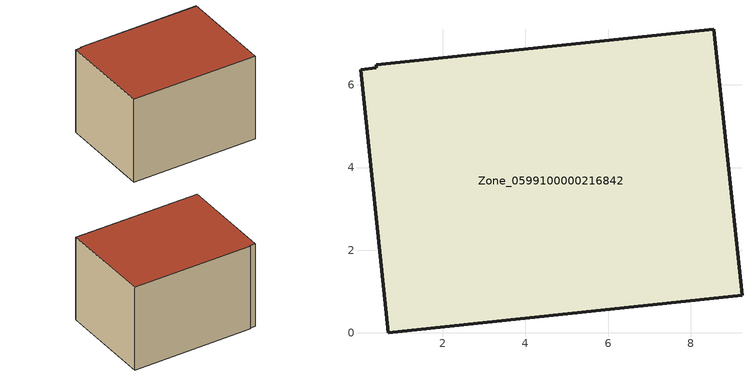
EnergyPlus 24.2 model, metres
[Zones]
Zone_0599100000216842
 floor ground (C_G): 9.24,0.91 0.68,0 0.01,6.37 0.39,6.41 0.39,6.49 8.56,7.35 z3.34
 wall outside (C_F): 9.24,0.91 8.56,7.35 0.39,6.49 0.39,6.41 0.01,6.37 0.68,0 9.24,0.91 z3.34:9.24
 roof outside (C_R): 0.68,0 9.24,0.91 8.56,7.35 0.39,6.49 0.39,6.41 0.01,6.37 z9.24
[BUILDING]
Pand.0599100000216842: North Axis=0; Terrain=City; Loads Convergence Tolerance Value=0.04; Temperature Convergence Tolerance Value=0.4; Solar Distribution=FullExterior; Maximum Number of Warmup Days=25; Minimum Number of Warmup Days=1
[Site:Location]
Rotterdam.The.Hague.AP_ZH_NLD Design_Conditions: Latitude=51.96; Longitude=4.45; Time Zone=1; Elevation=-4.5
[SITE:GROUNDTEMPERATURE:BUILDINGSURFACE]
18, 18, 18, 18, 18, 18, 18, 18, 18, 18, 18, 18
[MATERIAL] Thermal Absorptance=0.9; Solar Absorptance=0.7; Visible Absorptance=0.7
Name | Roughness | Thickness | Conductivity | Density | Specific Heat
G.TC.1946-1964 | MediumSmooth | 0.15 | 1 | 540 | 1210
F.TC.1946-1964 | Rough | 0.3 | 0.857143 | 1920 | 840
R.TC.1946-1964 | MediumRough | 0.2 | 0.235294 | 1500 | 1000
[CONSTRUCTION]
C_G: G.TC.1946-1964
C_F: F.TC.1946-1964
C_R: R.TC.1946-1964
[ZONE]
Zone_0599100000216842: Type=1; Multiplier=1; Ceiling Height=Autocalculate; Volume=Autocalculate; Floor Area=autocalculate; Part of Total Floor Area=Yes
[ZONEINFILTRATION:DESIGNFLOWRATE]
Infil_Zone_0599100000216842: Zone or ZoneList or Space or SpaceList=Zone_0599100000216842; Schedule=AlwaysOn; Design Flow Rate Calculation Method=Flow/Area; Flow Rate per Floor Area=0.003; Constant Term Coefficient=1; Temperature Term Coefficient=0; Velocity Term Coefficient=0; Velocity Squared Term Coefficient=0
[HVACTEMPLATE:ZONE:IDEALLOADSAIRSYSTEM]
Zone_0599100000216842: Maximum Heating Supply Air Temperature=50; Minimum Cooling Supply Air Temperature=13; Maximum Heating Supply Air Humidity Ratio=0.0156; Minimum Cooling Supply Air Humidity Ratio=0.0077; Heating Limit=NoLimit; Cooling Limit=NoLimit; Dehumidification Control Type=ConstantSensibleHeatRatio; Cooling Sensible Heat Ratio=0.7; Dehumidification Setpoint=60; Humidification Control Type=None; Humidification Setpoint=30; Outdoor Air Method=None; Outdoor Air Flow Rate per Person=0.00944; Outdoor Air Flow Rate per Zone Floor Area=0; Outdoor Air Flow Rate per Zone=0; Demand Controlled Ventilation Type=None; Outdoor Air Economizer Type=NoEconomizer; Heat Recovery Type=None; Sensible Heat Recovery Effectiveness=0.7; Latent Heat Recovery Effectiveness=0.65
[ZONECONTROL:THERMOSTAT]
ThermostatControl_Zone_0599100000216842: Zone or ZoneList=Zone_0599100000216842; Control Type Schedule=DualSetpointControlType; Control 1=Thermostat_Zone_0599100000216842; Temperature Difference Between Cutout And Setpoint=0
[THERMOSTATSETPOINT:DUALSETPOINT]
Thermostat_Zone_0599100000216842: Heating Setpoint Temperature Schedule=HeatingSetpoint_Zone_0599100000216842; Cooling Setpoint Temperature Schedule=CoolingSetpoint_Zone_0599100000216842
[SCHEDULE:COMPACT]
HeatingSetpoint_Zone_0599100000216842: Through: 12/31, For: AllDays, Until: 24:00, 21
CoolingSetpoint_Zone_0599100000216842: Through: 12/31, For: AllDays, Until: 24:00, 24
DualSetpointControlType: Through: 12/31, For: AllDays, Until: 24:00, 4
AlwaysOn: Through: 12/31, For: AllDays, Until: 24:00, 1
